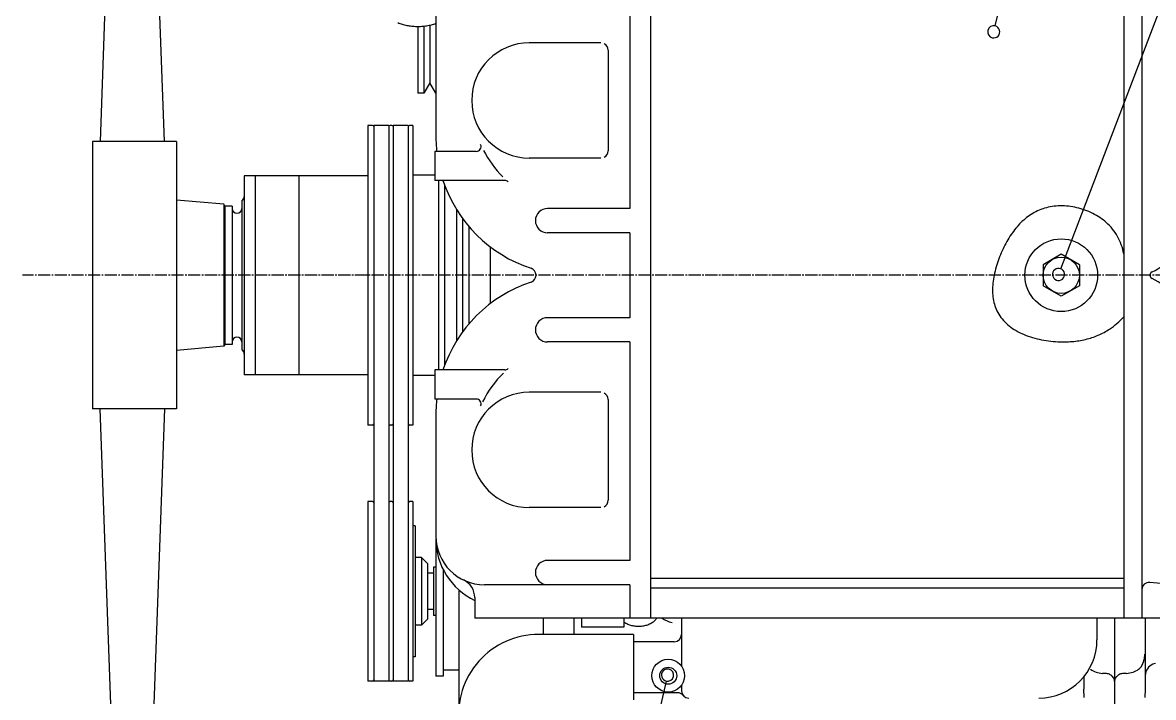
# Model space of a CAD drawing. Extents: x 138 to 6334, y 107 to 3959.
# Drawn here: x 506 to 1438, y 650 to 1206 of the extents above; entities that cross this region are included whole.
import ezdxf

# ---------------------------------------------------------------- set-up
doc = ezdxf.new("R2010")
doc.units = 0
doc.linetypes.add('GEN7', pattern=[13.75, 10, -1.25, 1.25, -1.25])
for name, color, linetype in [('5', 3, 'CONTINUOUS'), ('TV-0', 7, 'CONTINUOUS'), ('TV-4', 3, 'CONTINUOUS'), ('TV-7', 4, 'GEN7')]:
    doc.layers.add(name, color=color, linetype=linetype)

msp = doc.modelspace()

# ---------------------------------------------------------------- linework, layer by layer
at = {"layer": '5'}
for points in [[(1307.654924, 1203.143978, 1), (1305.252521, 1193.436844, 1), (1307.654924, 1203.143978), (1433.858224, 1713.080268), (1526.255104, 1713.080268)], [(1361.666472, 1003.069185, 1), (1358.096456, 993.728147, 1), (1361.666472, 1003.069185), (1632.499679, 1711.711144), (1713.019364, 1711.711144)], [(1036.419081, 663.316564, 1), (1038.654419, 673.063526, 1), (1036.419081, 663.316564), (932.834264, 211.645582), (840.663887, 211.645582)]]:
    msp.add_lwpolyline(points, format="xyb", dxfattribs=at)
at = {"layer": 'TV-0'}
for p, q in [((581.686394, 1441.658351), (569.755394, 1107.947351)), ((622.683394, 1107.947351), (610.715394, 1442.684351)), ((1023.561394, 1280.228351), (1023.561394, 715.228351)), ((1023.561394, 1280.228351), (1023.561394, 715.228351)), ((1413.561394, 1280.228351), (1413.561394, 715.228351)), ((1413.561394, 1280.228351), (1413.561394, 1015.296351)), ((1428.561394, 1280.228351), (1428.561394, 715.228351)), ((1006.561394, 1232.728351), (1006.561394, 1052.728351)), ((846.561394, 1215.132351), (846.561394, 1111.728351)), ((831.561394, 1202.728351), (831.561394, 1147.728351)), ((836.561394, 1202.998351), (836.561394, 1147.728351)), ((841.561394, 1203.830351), (841.561394, 1156.388351)), ((982.561394, 1189.228351), (923.561394, 1189.228351)), ((988.561394, 1183.228351), (988.561394, 1100.228351)), ((841.561394, 1156.388351), (836.561394, 1147.728351)), ((846.561394, 1147.728351), (841.561394, 1156.388351)), ((836.561394, 1147.728351), (831.561394, 1147.728351)), ((794.311394, 1121.228351), (790.561394, 1121.228351)), ((790.561394, 1121.228351), (790.561394, 874.228351)), ((795.311394, 1121.228351), (795.311394, 663.228351)), ((807.811394, 1121.228351), (795.311394, 1121.228351)), ((807.811394, 1121.228351), (807.811394, 663.228351)), ((810.311394, 1121.228351), (808.811394, 1121.228351)), ((811.311394, 1121.228351), (811.311394, 663.228351)), ((823.811394, 1121.228351), (811.311394, 1121.228351)), ((823.811394, 1121.228351), (823.811394, 663.228351)), ((827.561394, 1121.228351), (824.811394, 1121.228351)), ((827.561394, 1121.228351), (827.561394, 874.228351)), ((563.561394, 1107.947351), (563.561394, 887.509351)), ((632.561394, 1107.946351), (563.561394, 1107.947351)), ((632.561394, 1107.947351), (632.561394, 887.509351)), ((845.561394, 1099.728351), (845.561394, 1075.728351)), ((879.808394, 1099.728351), (845.561394, 1099.728351)), ((982.561394, 1094.228351), (923.561394, 1094.228351)), ((790.561394, 1079.728351), (688.561394, 1079.728351)), ((688.561394, 1079.728351), (688.561394, 915.728351)), ((697.561394, 1079.728351), (697.561394, 915.728351)), ((733.561394, 1079.728351), (733.561394, 915.728351)), ((845.561394, 1080.228351), (827.561394, 1080.228351)), ((903.430394, 1075.728351), (845.561394, 1075.728351)), ((848.561394, 1075.728351), (848.561394, 919.728351)), ((853.561394, 1072.396351), (853.561394, 923.060351)), ((671.678394, 1056.257351), (632.561394, 1059.679351)), ((672.561394, 1054.728351), (671.678394, 1056.257351)), ((671.678394, 1056.257351), (671.678394, 939.199351)), ((678.561394, 1054.728351), (672.561394, 1054.728351)), ((672.561394, 1054.728351), (672.561394, 940.728351)), ((678.561394, 1054.728351), (678.561394, 940.728351)), ((686.561394, 1059.228351), (686.561394, 936.228351)), ((863.561394, 1051.836351), (863.561394, 943.620351)), ((868.561394, 1044.408351), (868.561394, 951.048351)), ((1006.561394, 1052.728351), (938.561394, 1052.728351)), ((873.561394, 1038.060351), (873.561394, 957.396351)), ((1006.561394, 1032.728351), (938.561394, 1032.728351)), ((1006.561394, 1032.728351), (1006.561394, 962.728351)), ((891.334394, 1021.154351), (891.334394, 974.302351)), ((1362.061394, 1015.049351), (1347.061394, 1006.388351)), ((1377.061394, 1006.388351), (1362.061394, 1015.049351)), ((1347.061394, 1006.388351), (1347.061394, 989.068351)), ((1377.061394, 1006.388351), (1377.061394, 989.068351)), ((1362.061394, 980.407351), (1347.061394, 989.068351)), ((1377.061394, 989.068351), (1362.061394, 980.407351)), ((1006.561394, 962.728351), (938.561394, 962.728351)), ((1413.561394, 963.423351), (1413.561394, 715.229351)), ((1006.561394, 942.728351), (938.561394, 942.728351)), ((1006.561394, 942.728351), (1006.561394, 762.728351)), ((671.678394, 939.199351), (632.561394, 935.777351)), ((672.561394, 940.728351), (671.678394, 939.199351)), ((678.561394, 940.728351), (672.561394, 940.728351)), ((790.561394, 915.728351), (688.561394, 915.728351)), ((845.561394, 915.228351), (827.561394, 915.228351)), ((845.561394, 919.728351), (845.561394, 895.728351)), ((903.430394, 919.728351), (845.561394, 919.728351)), ((879.808394, 895.728351), (845.561394, 895.728351)), ((982.561394, 901.228351), (923.561394, 901.228351)), ((988.561394, 895.228351), (988.561394, 812.228351)), ((632.561394, 887.509351), (563.561394, 887.510351)), ((581.686394, 553.798351), (569.755394, 887.509351)), ((622.683394, 887.509351), (610.715394, 552.772351)), ((846.561394, 883.728351), (846.561394, 782.728351)), ((794.311394, 874.228351), (790.561394, 874.228351)), ((810.311394, 874.228351), (808.811394, 874.228351)), ((827.561394, 874.228351), (824.811394, 874.228351)), ((794.311394, 811.228351), (790.561394, 811.228351)), ((790.561394, 811.228351), (790.561394, 663.228351)), ((810.311394, 811.228351), (808.811394, 811.228351)), ((827.561394, 811.228351), (824.811394, 811.228351)), ((827.561394, 811.228351), (827.561394, 663.228351)), ((982.561394, 806.228351), (923.561394, 806.228351)), ((829.561394, 791.228351), (827.561394, 791.228351)), ((829.561394, 791.228351), (829.561394, 683.228351)), ((846.561394, 780.324351), (846.561394, 667.228351)), ((834.561394, 765.228351), (829.561394, 765.228351)), ((839.561394, 760.228351), (834.561394, 765.228351)), ((834.561394, 765.228351), (834.561394, 709.228351)), ((839.561394, 760.228351), (839.561394, 714.228351)), ((846.561394, 757.228351), (844.561394, 757.228351)), ((844.561394, 757.228351), (844.561394, 717.228351)), ((1006.561394, 762.728351), (938.561394, 762.728351)), ((844.561394, 752.228351), (839.561394, 752.228351)), ((852.561394, 755.105351), (852.561394, 667.228351)), ((1413.561394, 747.728351), (1023.561394, 747.728351)), ((865.561394, 738.289351), (865.561394, 609.728351)), ((1006.561394, 742.728351), (886.561394, 742.728351)), ((1006.561394, 742.728351), (1006.561394, 715.228351)), ((1413.561394, 739.728351), (1023.561394, 739.728351)), ((1518.561394, 736.728351), (1435.125394, 744.608351)), ((878.561394, 732.132351), (878.561394, 715.228351)), ((844.561394, 722.228351), (839.561394, 722.228351)), ((834.561394, 709.228351), (829.561394, 709.228351)), ((839.561394, 714.228351), (834.561394, 709.228351)), ((846.561394, 717.228351), (844.561394, 717.228351)), ((1023.561394, 715.228351), (878.561394, 715.228351)), ((935.063394, 715.228351), (935.063394, 701.728351)), ((960.380394, 713.752351), (960.380394, 713.626351)), ((960.380394, 713.625351), (960.380394, 701.728351)), ((966.561394, 715.228351), (966.561394, 707.728351)), ((1001.561394, 715.228351), (1001.561394, 707.728351)), ((1413.561394, 715.228351), (1023.561394, 715.228351)), ((1049.061394, 715.228351), (1049.061394, 675.554351)), ((1391.561394, 715.228351), (1391.561394, 697.228351)), ((1406.063394, 715.228351), (1406.063394, 575.886351)), ((1478.705394, 715.228351), (1413.561394, 715.228351)), ((1431.380394, 713.752351), (1431.380394, 713.626351)), ((1431.380394, 713.625351), (1431.380394, 692.289351)), ((1009.561394, 701.728351), (931.231394, 701.728351)), ((1001.561394, 707.728351), (966.561394, 707.728351)), ((1009.561394, 701.728351), (1009.561394, 647.728351)), ((1431.380394, 701.475351), (1431.380394, 656.617351)), ((1043.061394, 695.728351), (1009.561394, 695.728351)), ((829.561394, 683.228351), (827.561394, 683.228351)), ((865.561394, 672.228351), (852.561394, 672.228351)), ((794.311394, 663.228351), (790.561394, 663.228351)), ((807.811394, 663.228351), (795.311394, 663.228351)), ((810.311394, 663.228351), (808.811394, 663.228351)), ((823.811394, 663.228351), (811.311394, 663.228351)), ((827.561394, 663.228351), (824.811394, 663.228351)), ((852.561394, 667.228351), (846.561394, 667.228351)), ((1380.746394, 666.875351), (1380.746394, 656.617351)), ((1397.963394, 669.649351), (1396.127394, 669.649351)), ((1406.063394, 662.858351), (1406.063394, 627.187351)), ((1415.999394, 669.649351), (1414.163394, 669.649351)), ((1045.694394, 653.728351), (1009.561394, 653.728351)), ((1049.061394, 659.902351), (1049.061394, 655.228351)), ((1381.080394, 649.858351), (1380.746394, 656.617351)), ((1431.380394, 656.617351), (1431.046394, 649.858351))]:
    msp.add_line(p, q, dxfattribs=at)
for centre, radius in [((1362.061394, 997.728351), 30), ((1362.061394, 997.728351), 15), ((1038.061394, 667.728351), 13.5), ((1038.061394, 667.728351), 7)]:
    msp.add_circle(centre, radius, dxfattribs=at)
for centre, radius, start, end in [((829.884275, 1241.761001), 38.823395, 247.575359, 253.303744), ((830.721598, 1244.370221), 41.563207, 253.231511, 258.73085), ((831.299504, 1246.929433), 44.186062, 258.644428, 263.914711), ((831.572577, 1249.421352), 46.692888, 263.905669, 268.946884), ((831.555073, 1249.494508), 46.765714, 268.969972, 274.011188), ((831.528428, 1249.169169), 46.443061, 274.072055, 279.11327), ((831.912474, 1246.505556), 43.752264, 279.169166, 284.439448), ((832.61552, 1243.640834), 40.802738, 284.486488, 289.985827), ((923.561394, 1141.728351), 47.5, 90, 270), ((982.561394, 1183.228351), 6, 0, 61.703), ((794.311394, 1120.228351), 1, 0, 90), ((808.811394, 1120.228351), 1, 90, 180), ((810.311394, 1120.228351), 1, 0, 90), ((824.811394, 1120.228351), 1, 90, 180), ((960.561394, 1111.728351), 114, 180, 186.042), ((879.808394, 1103.728351), 4, 270, 24.425), ((982.561394, 1100.228351), 6, 297.185, 0), ((960.561394, 1111.728351), 114, 198.408, 251.805), ((903.430394, 1071.728351), 4, 48.444, 90), ((684.561394, 1062.692351), 4, 300, 0), ((682.561394, 1052.728351), 4, 180, 0), ((938.561394, 1042.728351), 10, 90, 270), ((1413.561394, 1050.228351), 55, 295.153, 340.759), ((923.091394, 997.728351), 6, 288.195, 71.805), ((1438.214394, 997.728351), 3, 115.153, 244.847), ((960.561394, 883.728351), 114, 108.195, 161.592), ((1413.561394, 945.228351), 55, 17.247, 64.847), ((938.561394, 952.728351), 10, 90, 270), ((682.561394, 942.728351), 4, 0, 180), ((684.561394, 932.764351), 4, 0, 60), ((903.430394, 923.728351), 4, 270, 311.556), ((960.561394, 883.728351), 114, 173.958, 180), ((923.561394, 853.728351), 47.5, 90, 270), ((879.808394, 891.728351), 4, 335.575, 90), ((982.561394, 895.228351), 6, 0, 61.703), ((794.311394, 875.228351), 1, 270, 0), ((808.811394, 875.228351), 1, 180, 270), ((810.311394, 875.228351), 1, 270, 0), ((824.811394, 875.228351), 1, 180, 270), ((794.311394, 810.228351), 1, 0, 90), ((808.811394, 810.228351), 1, 90, 180), ((810.311394, 810.228351), 1, 0, 90), ((824.811394, 810.228351), 1, 90, 180), ((982.561394, 812.228351), 6, 297.185, 0), ((886.561394, 782.728351), 40, 180, 270), ((902.561394, 780.324351), 56, 180, 244.623), ((938.561394, 752.728351), 10, 90, 270), ((862.561394, 732.132351), 16, 0, 64.623), ((1434.561394, 738.635351), 6, 84.605, 180), ((966.279197, 715.093079), 5.943343, 178.695816, 181.675029), ((1008.982643, 716.085788), 48.658232, 181.373628, 182.74871), ((1010.872084, 724.467346), 15.49442, 233.065188, 246.571334), ((1012.880754, 728.812751), 20.280561, 246.245582, 255.408022), ((1013.479645, 731.193109), 22.735028, 255.458724, 263.934633), ((1013.573534, 732.185152), 23.731442, 263.962299, 272.209329), ((1013.616089, 731.399949), 22.945185, 272.178734, 280.654643), ((1013.93798, 729.837264), 21.349945, 280.581059, 289.972307), ((1014.764053, 727.629076), 18.992417, 289.905489, 299.983046), ((1016.740017, 724.258486), 15.08545, 299.880131, 311.786929), ((1019.556008, 721.058559), 10.823074, 311.959662, 319.748888), ((1021.443708, 719.472542), 8.357562, 319.685568, 329.305605), ((1031.386883, 713.592358), 3.194246, 149.19159, 149.649956), ((1041.906214, 725.84846), 13.766032, 230.48626, 238.962168), ((1043.677195, 728.853593), 17.254066, 239.068546, 246.170948), ((1044.999077, 731.946516), 20.617424, 246.28314, 259.560886), ((1437.279197, 715.093079), 5.943343, 178.695816, 181.675029), ((1479.982643, 716.085788), 48.658232, 181.373628, 182.74871), ((931.231394, 635.728351), 66, 90, 186.741), ((1043.061394, 701.728351), 6, 270, 0), ((1343.561394, 697.228351), 48, 270, 0), ((1411.235147, 685.46341), 19.768407, 339.530889, 349.837176), ((1411.240692, 685.46391), 19.763038, 339.526626, 349.832913), ((1408.686694, 685.955571), 22.363743, 349.748083, 358.910523), ((1408.686694, 685.955571), 22.363743, 349.748083, 358.910523), ((1396.483093, 687.828716), 18.01038, 235.26223, 251.506972), ((1415.643695, 687.828716), 18.01038, 288.493028, 304.73777), ((1415.643695, 687.828716), 18.01038, 288.493028, 304.73777), ((1415.643695, 687.828716), 18.01038, 288.493028, 304.73777), ((1421.334921, 679.430555), 7.865882, 305.443937, 317.350734), ((1421.334921, 679.430555), 7.865882, 305.443937, 317.350734), ((1419.108618, 681.508085), 10.910923, 317.247208, 326.180822), ((1419.108118, 681.501684), 10.906947, 317.27368, 326.207294), ((1415.582337, 683.793174), 15.111675, 326.422079, 339.699824), ((1415.578541, 683.789378), 15.113572, 326.444123, 339.721868), ((1441.380394, 667.876351), 10, 111.989, 180), ((1445.200165, 658.414425), 20.204161, 105.798755, 111.985196), ((794.311394, 664.228351), 1, 270, 0), ((808.811394, 664.228351), 1, 180, 270), ((810.311394, 664.228351), 1, 270, 0), ((824.811394, 664.228351), 1, 180, 270), ((1397.867328, 691.716124), 22.136259, 251.300651, 265.49184), ((1397.98456, 660.235671), 9.413704, 70.922535, 90.128829), ((1398.36815, 661.234134), 8.344783, 50.372561, 71.17094), ((1399.327621, 662.383853), 6.847319, 26.670664, 50.420328), ((1400.228972, 662.846003), 5.834435, 0.121265, 26.588216), ((1411.893064, 662.847129), 5.829681, 153.422753, 179.889705), ((1412.797667, 662.384231), 6.845805, 129.595577, 153.345241), ((1413.762086, 661.233134), 8.34749, 108.862244, 129.660624), ((1414.141227, 660.229761), 9.419617, 89.86517, 109.071463), ((1414.25946, 691.716124), 22.136259, 274.50816, 288.699349), ((1414.25946, 691.716124), 22.136259, 274.50816, 288.699349), ((1414.25946, 691.716124), 22.136259, 274.50816, 288.699349), ((1045.694394, 647.728351), 6, 38.682, 90), ((1055.061394, 655.228351), 6, 180, 270)]:
    msp.add_arc(centre, radius, start, end, dxfattribs=at)
at = {"layer": 'TV-4'}
msp.add_line((1023.561394, 1280.228351), (1023.561394, 715.228351), dxfattribs=at)
for centre, radius, start, end in [((966.830394, 1143.249351), 91.576, 207.751, 224.649), ((1361.337338, 1009.222119), 45.552604, 98.44893, 106.69596), ((1362.104685, 1004.062441), 50.769031, 90.889668, 98.449968), ((1362.108945, 999.699593), 55.131456, 83.721291, 90.823693), ((1361.852298, 997.077387), 57.766009, 76.879271, 83.752703), ((1366.706966, 1002.974881), 53.704646, 129.789874, 136.434322), ((1362.859071, 1007.570471), 47.710861, 122.439719, 129.771077), ((1360.852993, 1010.737724), 43.961754, 106.658811, 122.447422), ((1361.379485, 994.823688), 60.068225, 70.283591, 76.928039), ((1362.209105, 996.959641), 57.777641, 63.470042, 70.343474), ((1363.394583, 999.302193), 55.152247, 56.382508, 63.48491), ((1366.60204, 1004.116424), 49.36739, 48.599826, 56.389052), ((1382.660437, 989.411014), 74.670732, 142.235807, 147.277022), ((1374.1516, 995.95987), 63.933578, 136.477127, 142.205512), ((1369.262367, 1007.135374), 45.343537, 39.207392, 48.59864), ((1371.837207, 1009.250652), 42.011262, 29.114262, 39.191819), ((1394.339214, 981.882443), 88.565799, 147.263789, 151.617745), ((1370.391588, 1008.473926), 43.652153, 19.232926, 29.081733), ((1403.361804, 976.84953), 98.885184, 155.498215, 163.745246), ((1404.918489, 976.257292), 100.547357, 151.66327, 155.559008), ((1366.582585, 1007.180246), 47.674728, 9.801725, 19.192973), ((1373.15705, 984.205233), 67.766375, 168.464902, 174.193286), ((1388.177888, 981.270166), 83.070847, 163.740982, 168.55312), ((1361.70434, 985.358134), 56.255789, 174.181352, 180.825801), ((1350.194418, 985.225696), 44.745166, 180.868648, 188.886784), ((1343.301474, 984.178251), 37.773168, 188.932241, 198.094681), ((1339.275716, 982.89982), 33.549459, 198.154706, 208.232263), ((1339.25601, 982.909761), 33.536805, 208.263152, 219.255504), ((1342.234068, 985.418944), 37.430616, 219.345029, 229.422586), ((1366.685656, 1005.369176), 62.902997, 311.074458, 318.17686), ((1346.435534, 990.324848), 43.889734, 229.422635, 238.356249), ((1351.904977, 998.991419), 54.137394, 238.240376, 245.800675), ((1369.616999, 1002.005409), 58.445452, 293.095816, 303.630813), ((1369.045562, 1002.699182), 59.339659, 303.719213, 311.050571), ((1356.990989, 1009.960096), 66.227171, 245.677061, 252.092512), ((1361.119227, 1022.366055), 79.30155, 252.010402, 257.509741), ((1363.026729, 1030.432174), 87.589388, 257.432639, 262.473855), ((1363.695153, 1034.231519), 91.443701, 262.37045, 267.182589), ((1363.70104, 1032.066983), 89.282141, 267.110538, 274.670837), ((1364.665292, 1019.488194), 76.666633, 274.718111, 283.19402), ((1367.628805, 1006.7763), 63.61388, 283.208607, 293.057414), ((966.830394, 852.207351), 91.576, 134.942, 153.21)]:
    msp.add_arc(centre, radius, start, end, dxfattribs=at)
at = {"layer": 'TV-7'}
msp.add_line((2151.081394, 997.728351), (505.821394, 997.728351), dxfattribs=at)

doc.saveas('drawing.dxf')
